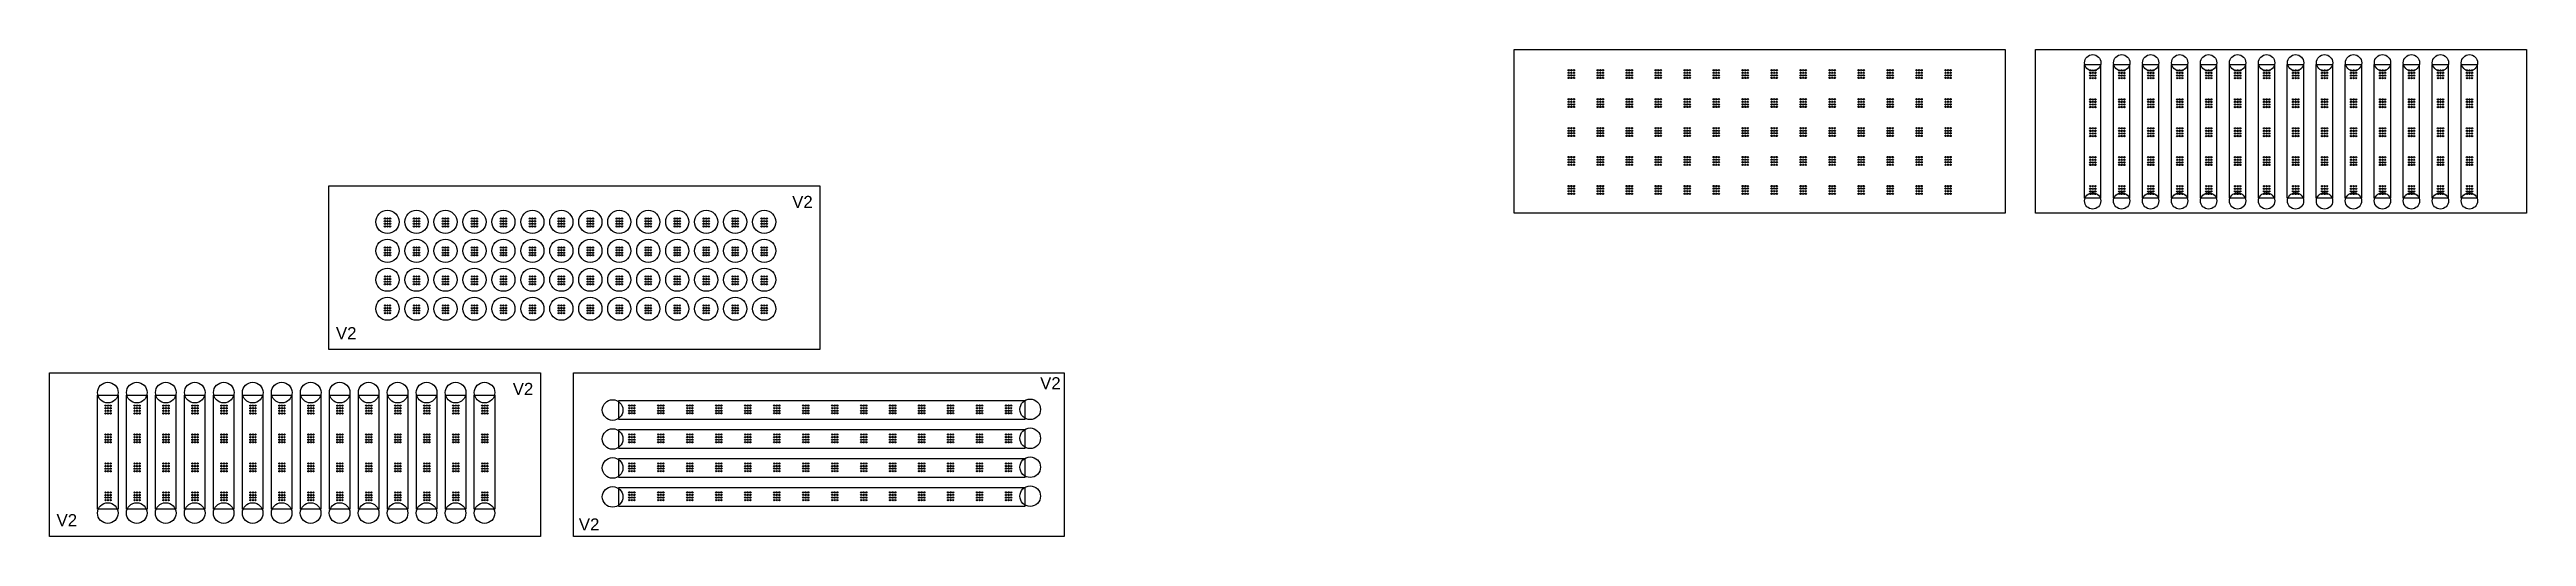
# Model space of a CAD drawing. Header units: inches. Extents: x 144 to 384778, y 35656 to 111380.
import ezdxf

# ---------------------------------------------------------------- set-up
doc = ezdxf.new("R2010")
doc.units = ezdxf.units.IN
doc.header["$MEASUREMENT"] = 0
doc.styles.get("Standard").update_dxf_attribs({"font": 'arial.ttf'})

# ---------------------------------------------------------------- blocks, each defined once
blk = doc.blocks.new('*U8')
at = {"layer": 'Defpoints'}
blk.add_circle((0, 0), 100, dxfattribs=at)
blk = doc.blocks.new('*U9')
at = {"layer": 'Defpoints', "color": 0, "linetype": 'ByBlock', "lineweight": -2, "transparency": 16777216}
for p in [(0, 0), (400, 0), (800, 0), (0, -400), (0, -800), (0, -1200), (400, -400), (400, -800), (400, -1200), (800, -400), (800, -800), (800, -1200)]:
    blk.add_blockref('*U8', p, dxfattribs=at)
blk = doc.blocks.new('*U5')
at = {"layer": 'Defpoints'}
blk.add_blockref('*U9', (-400, 600), dxfattribs=at)
blk = doc.blocks.new('*U6')
at = {"layer": 'Defpoints', "color": 0, "linetype": 'ByBlock', "lineweight": -2, "transparency": 16777216}
for p in [(0, 0), (4500, 0), (9000, 0), (13500, 0), (18000, 0), (22500, 0), (27000, 0), (31500, 0), (36000, 0), (40500, 0), (45000, 0), (49500, 0), (54000, 0), (58500, 0), (0, -4500), (4500, -4500), (9000, -4500), (13500, -4500), (18000, -4500), (22500, -4500), (27000, -4500), (31500, -4500), (36000, -4500), (40500, -4500), (45000, -4500), (49500, -4500), (54000, -4500), (58500, -4500), (0, -9000), (4500, -9000), (9000, -9000), (13500, -9000), (18000, -9000), (22500, -9000), (27000, -9000), (31500, -9000), (36000, -9000), (40500, -9000), (45000, -9000), (49500, -9000), (54000, -9000), (58500, -9000), (0, -13500), (4500, -13500), (9000, -13500), (13500, -13500), (18000, -13500), (22500, -13500), (27000, -13500), (31500, -13500), (36000, -13500), (40500, -13500), (45000, -13500), (49500, -13500), (54000, -13500), (58500, -13500), (0, -18000), (4500, -18000), (9000, -18000), (13500, -18000), (18000, -18000), (22500, -18000), (27000, -18000), (31500, -18000), (36000, -18000), (40500, -18000), (45000, -18000), (49500, -18000), (54000, -18000), (58500, -18000)]:
    blk.add_blockref('*U5', p, dxfattribs=at)
blk = doc.blocks.new('*U15')
at = {"layer": 'Defpoints'}
blk.add_circle((0, 0), 100, dxfattribs=at)
blk = doc.blocks.new('*U16')
at = {"layer": 'Defpoints', "color": 0, "linetype": 'ByBlock', "lineweight": -2, "transparency": 16777216}
for p in [(0, 0), (400, 0), (800, 0), (0, -400), (0, -800), (0, -1200), (400, -400), (400, -800), (400, -1200), (800, -400), (800, -800), (800, -1200)]:
    blk.add_blockref('*U15', p, dxfattribs=at)
blk = doc.blocks.new('*U13')
at = {"layer": 'Defpoints'}
blk.add_blockref('*U16', (-400, 600), dxfattribs=at)
blk = doc.blocks.new('*U14')
at = {"layer": 'Defpoints', "color": 0, "linetype": 'ByBlock', "lineweight": -2, "transparency": 16777216}
for p in [(0, 0), (4500, 0), (9000, 0), (13500, 0), (18000, 0), (22500, 0), (27000, 0), (31500, 0), (36000, 0), (40500, 0), (45000, 0), (49500, 0), (54000, 0), (58500, 0), (0, -4500), (4500, -4500), (9000, -4500), (13500, -4500), (18000, -4500), (22500, -4500), (27000, -4500), (31500, -4500), (36000, -4500), (40500, -4500), (45000, -4500), (49500, -4500), (54000, -4500), (58500, -4500), (0, -9000), (4500, -9000), (9000, -9000), (13500, -9000), (18000, -9000), (22500, -9000), (27000, -9000), (31500, -9000), (36000, -9000), (40500, -9000), (45000, -9000), (49500, -9000), (54000, -9000), (58500, -9000), (0, -13500), (4500, -13500), (9000, -13500), (13500, -13500), (18000, -13500), (22500, -13500), (27000, -13500), (31500, -13500), (36000, -13500), (40500, -13500), (45000, -13500), (49500, -13500), (54000, -13500), (58500, -13500), (0, -18000), (4500, -18000), (9000, -18000), (13500, -18000), (18000, -18000), (22500, -18000), (27000, -18000), (31500, -18000), (36000, -18000), (40500, -18000), (45000, -18000), (49500, -18000), (54000, -18000), (58500, -18000)]:
    blk.add_blockref('*U13', p, dxfattribs=at)
blk = doc.blocks.new('*U28')
at = {"layer": 'Defpoints'}
blk.add_circle((0, 0), 100, dxfattribs=at)
blk = doc.blocks.new('*U29')
at = {"layer": 'Defpoints', "color": 0, "linetype": 'ByBlock', "lineweight": -2, "transparency": 16777216}
for p in [(0, 0), (400, 0), (800, 0), (0, -400), (0, -800), (0, -1200), (400, -400), (400, -800), (400, -1200), (800, -400), (800, -800), (800, -1200)]:
    blk.add_blockref('*U28', p, dxfattribs=at)
blk = doc.blocks.new('*U26')
at = {"layer": 'Defpoints'}
blk.add_blockref('*U29', (-400, 600), dxfattribs=at)
blk = doc.blocks.new('*U27')
at = {"layer": 'Defpoints', "color": 0, "linetype": 'ByBlock', "lineweight": -2, "transparency": 16777216}
for p in [(0, 0), (4500, 0), (9000, 0), (13500, 0), (18000, 0), (22500, 0), (27000, 0), (31500, 0), (36000, 0), (40500, 0), (45000, 0), (49500, 0), (54000, 0), (58500, 0), (0, -4500), (4500, -4500), (9000, -4500), (13500, -4500), (18000, -4500), (22500, -4500), (27000, -4500), (31500, -4500), (36000, -4500), (40500, -4500), (45000, -4500), (49500, -4500), (54000, -4500), (58500, -4500), (0, -9000), (4500, -9000), (9000, -9000), (13500, -9000), (18000, -9000), (22500, -9000), (27000, -9000), (31500, -9000), (36000, -9000), (40500, -9000), (45000, -9000), (49500, -9000), (54000, -9000), (58500, -9000), (0, -13500), (4500, -13500), (9000, -13500), (13500, -13500), (18000, -13500), (22500, -13500), (27000, -13500), (31500, -13500), (36000, -13500), (40500, -13500), (45000, -13500), (49500, -13500), (54000, -13500), (58500, -13500)]:
    blk.add_blockref('*U26', p, dxfattribs=at)
blk = doc.blocks.new('*U30')
blk.add_lwpolyline([(-1610, 8840), (1562, 8840), (1562, -8869), (-1610, -8869)], close=True)
for centre in [(-18, 9239), (-29, -9491)]:
    blk.add_circle(centre, 1600)
blk = doc.blocks.new('*U31')
at = {"color": 0, "linetype": 'ByBlock', "lineweight": -2, "transparency": 16777216}
for p in [(0, 0), (4500, 0), (9000, 0), (13500, 0), (18000, 0), (22500, 0), (27000, 0), (31500, 0), (36000, 0), (40500, 0), (45000, 0), (49500, 0), (54000, 0), (58500, 0)]:
    blk.add_blockref('*U30', p, dxfattribs=at)
blk = doc.blocks.new('*U39')
at = {"layer": 'Defpoints'}
blk.add_circle((0, 0), 100, dxfattribs=at)
blk = doc.blocks.new('*U40')
at = {"layer": 'Defpoints', "color": 0, "linetype": 'ByBlock', "lineweight": -2, "transparency": 16777216}
for p in [(0, 0), (400, 0), (800, 0), (0, -400), (0, -800), (0, -1200), (400, -400), (400, -800), (400, -1200), (800, -400), (800, -800), (800, -1200)]:
    blk.add_blockref('*U39', p, dxfattribs=at)
blk = doc.blocks.new('*U36')
at = {"layer": 'Defpoints'}
blk.add_blockref('*U40', (-400, 600), dxfattribs=at)
blk = doc.blocks.new('*U37')
at = {"layer": 'Defpoints', "color": 0, "linetype": 'ByBlock', "lineweight": -2, "transparency": 16777216}
for p in [(0, 0), (4500, 0), (9000, 0), (13500, 0), (18000, 0), (22500, 0), (27000, 0), (31500, 0), (36000, 0), (40500, 0), (45000, 0), (49500, 0), (54000, 0), (58500, 0), (0, -4500), (4500, -4500), (9000, -4500), (13500, -4500), (18000, -4500), (22500, -4500), (27000, -4500), (31500, -4500), (36000, -4500), (40500, -4500), (45000, -4500), (49500, -4500), (54000, -4500), (58500, -4500), (0, -9000), (4500, -9000), (9000, -9000), (13500, -9000), (18000, -9000), (22500, -9000), (27000, -9000), (31500, -9000), (36000, -9000), (40500, -9000), (45000, -9000), (49500, -9000), (54000, -9000), (58500, -9000), (0, -13500), (4500, -13500), (9000, -13500), (13500, -13500), (18000, -13500), (22500, -13500), (27000, -13500), (31500, -13500), (36000, -13500), (40500, -13500), (45000, -13500), (49500, -13500), (54000, -13500), (58500, -13500)]:
    blk.add_blockref('*U36', p, dxfattribs=at)
blk = doc.blocks.new('*U41')
blk.add_lwpolyline([(-31470, 1421), (31573, 1421), (31573, -1545), (-31470, -1545)], close=True)
for centre in [(-32422, -55), (32422, 55)]:
    blk.add_circle(centre, 1600)
blk = doc.blocks.new('*U42')
at = {"color": 0, "linetype": 'ByBlock', "lineweight": -2, "transparency": 16777216}
for p in [(0, 0), (0, -4500), (0, -9000), (0, -13500)]:
    blk.add_blockref('*U41', p, dxfattribs=at)
blk = doc.blocks.new('*U58')
at = {"layer": 'Defpoints'}
blk.add_circle((0, 0), 100, dxfattribs=at)
blk = doc.blocks.new('*U59')
at = {"layer": 'Defpoints', "color": 0, "linetype": 'ByBlock', "lineweight": -2, "transparency": 16777216}
for p in [(0, 0), (400, 0), (800, 0), (0, -400), (0, -800), (0, -1200), (400, -400), (400, -800), (400, -1200), (800, -400), (800, -800), (800, -1200)]:
    blk.add_blockref('*U58', p, dxfattribs=at)
blk = doc.blocks.new('*U55')
at = {"layer": 'Defpoints'}
blk.add_blockref('*U59', (-400, 600), dxfattribs=at)
blk = doc.blocks.new('*U56')
at = {"layer": 'Defpoints', "color": 0, "linetype": 'ByBlock', "lineweight": -2, "transparency": 16777216}
for p in [(0, 0), (4500, 0), (9000, 0), (13500, 0), (18000, 0), (22500, 0), (27000, 0), (31500, 0), (36000, 0), (40500, 0), (45000, 0), (49500, 0), (54000, 0), (58500, 0), (0, -4500), (4500, -4500), (9000, -4500), (13500, -4500), (18000, -4500), (22500, -4500), (27000, -4500), (31500, -4500), (36000, -4500), (40500, -4500), (45000, -4500), (49500, -4500), (54000, -4500), (58500, -4500), (0, -9000), (4500, -9000), (9000, -9000), (13500, -9000), (18000, -9000), (22500, -9000), (27000, -9000), (31500, -9000), (36000, -9000), (40500, -9000), (45000, -9000), (49500, -9000), (54000, -9000), (58500, -9000), (0, -13500), (4500, -13500), (9000, -13500), (13500, -13500), (18000, -13500), (22500, -13500), (27000, -13500), (31500, -13500), (36000, -13500), (40500, -13500), (45000, -13500), (49500, -13500), (54000, -13500), (58500, -13500)]:
    blk.add_blockref('*U55', p, dxfattribs=at)
blk = doc.blocks.new('*U60')
blk.add_lwpolyline([(-1274, 10494), (1226, 10494), (1226, -10290), (-1274, -10290)], close=True)
for centre in [(8, 10739), (-1, -10739)]:
    blk.add_circle(centre, 1266)
blk = doc.blocks.new('*U61')
at = {"color": 0, "linetype": 'ByBlock', "lineweight": -2, "transparency": 16777216}
for p in [(0, 0), (4500, 0), (9000, 0), (13500, 0), (18000, 0), (22500, 0), (27000, 0), (31500, 0), (36000, 0), (40500, 0), (45000, 0), (49500, 0), (54000, 0), (58500, 0)]:
    blk.add_blockref('*U60', p, dxfattribs=at)
blk = doc.blocks.new('*U62')
blk.add_circle((0, 0), 1800)
blk = doc.blocks.new('*U63')
at = {"color": 0, "linetype": 'ByBlock', "lineweight": -2, "transparency": 16777216}
for p in [(0, 0), (4500, 0), (9000, 0), (13500, 0), (18000, 0), (22500, 0), (27000, 0), (31500, 0), (36000, 0), (40500, 0), (45000, 0), (49500, 0), (54000, 0), (58500, 0), (0, -4500), (4500, -4500), (9000, -4500), (13500, -4500), (18000, -4500), (22500, -4500), (27000, -4500), (31500, -4500), (36000, -4500), (40500, -4500), (45000, -4500), (49500, -4500), (54000, -4500), (58500, -4500), (0, -9000), (4500, -9000), (9000, -9000), (13500, -9000), (18000, -9000), (22500, -9000), (27000, -9000), (31500, -9000), (36000, -9000), (40500, -9000), (45000, -9000), (49500, -9000), (54000, -9000), (58500, -9000), (0, -13500), (4500, -13500), (9000, -13500), (13500, -13500), (18000, -13500), (22500, -13500), (27000, -13500), (31500, -13500), (36000, -13500), (40500, -13500), (45000, -13500), (49500, -13500), (54000, -13500), (58500, -13500)]:
    blk.add_blockref('*U62', p, dxfattribs=at)

msp = doc.modelspace()

# ---------------------------------------------------------------- linework, layer by layer
for points in [[(303806, 111380), (303806, 85927), (227573, 85927), (227573, 111380)], [(384778, 111357), (384778, 85905), (308545, 85905), (308545, 111357)], [(119766, 90183), (119766, 64731), (43533, 64731), (43533, 90183)], [(76378, 61108), (76378, 35656), (144, 35656), (144, 61108)], [(157717, 61118), (157717, 35666), (81484, 35666), (81484, 61118)]]:
    msp.add_lwpolyline(points, close=True)

# ---------------------------------------------------------------- block references
for name, p in [('*U61', (317416, 98574)), ('*U63', (52622, 84579)), ('*U31', (9217, 48795)), ('*U42', (120007, 55374))]:
    msp.add_blockref(name, p)
at = {"layer": 'Defpoints'}
for name, p in [('*U6', (236463, 107546)), ('*U14', (317435, 107523)), ('*U56', (52622, 84479)), ('*U27', (9233, 55404)), ('*U37', (90573, 55414))]:
    msp.add_blockref(name, p, dxfattribs=at)

# ---------------------------------------------------------------- texts
for p in [(115464, 86750), (44619, 66340), (72076, 57676), (153969, 58560), (1230, 37265), (82336, 36597)]:
    msp.add_text('V2', height=1868.6).set_placement(p)

doc.saveas('drawing.dxf')
